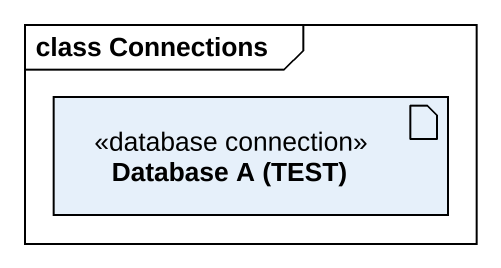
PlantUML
@startuml
mainframe class Connections
artifact "Database A (TEST)" as Database_A_TEST <<database connection>>
@enduml
